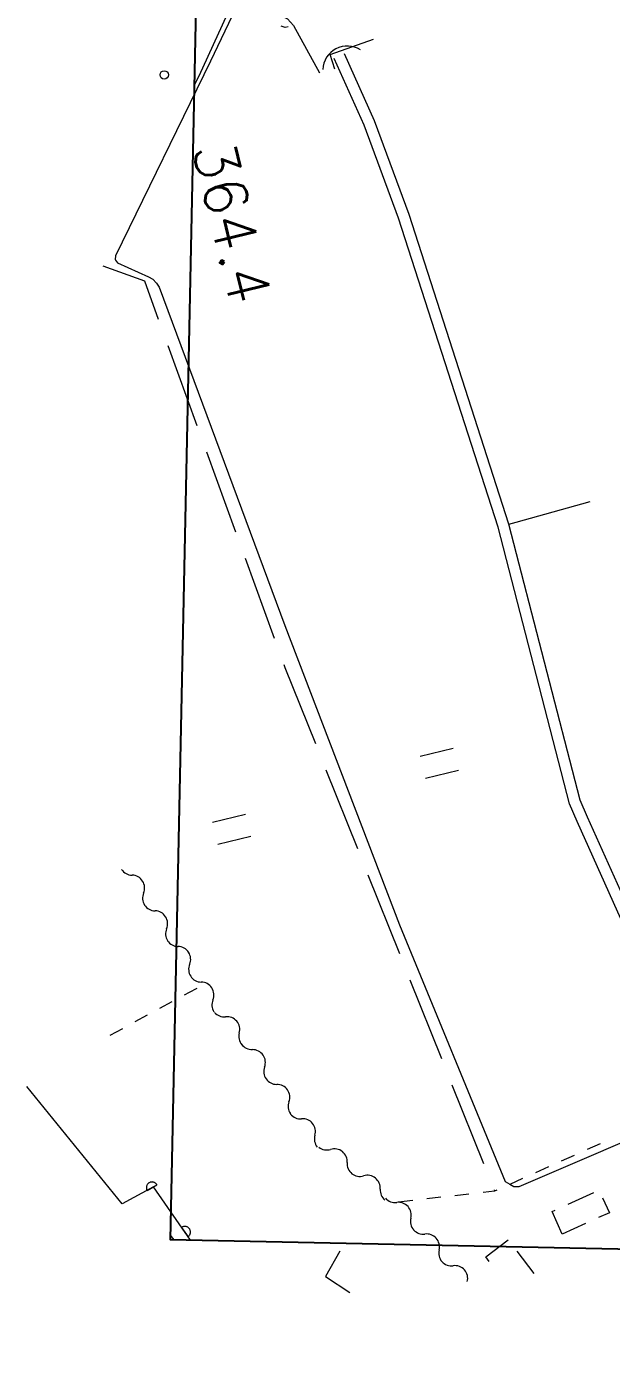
# Model space of a CAD drawing. Header units: millimetres. Extents: x 432273 to 1023813, y 170116 to 705940.
# Drawn here: x 432785 to 484403, y 196973 to 315685 of the extents above; entities that cross this region are included whole.
import ezdxf

# ---------------------------------------------------------------- set-up
doc = ezdxf.new("R2010")
doc.units = ezdxf.units.MM
doc.header["$LTSCALE"] = 100
doc.linetypes.add('56301', pattern=[0.5, 0.25, -0.25])
doc.layers.get('Defpoints').update_dxf_attribs({"color": 153})
doc.layers.add('D-BGD', color=7, linetype='Continuous', lineweight=13)
doc.styles.add('BIGFONT', font='txt', dxfattribs={"height": 0.2, "bigfont": 'BIGFONT'})

# ---------------------------------------------------------------- blocks, each defined once
blk = doc.blocks.new('21311212131313131')
at = {"layer": 'D-BGD', "linetype": 'Continuous'}
for p, q in [((2821751.738, -1503990.7947, 364141.9803), (2822287.9269, -1505118.8326, 364170.9803)), ((2827151.9384, -1506696.2574), (2826073.2541, -1504441.2894)), ((2828820.9985, -1505115.5592), (2829801.209, -1507154.7335)), ((2822824.5127, -1506248.2278, 364200.9803), (2823360.7015, -1507376.2656, 364229.9803)), ((2823897.2873, -1508505.6608, 364258.9803), (2824433.4762, -1509633.6986, 364287.9803)), ((2831382.043, -1511139.2859), (2833344.8305, -1509590.5607)), ((2824970.062, -1510763.0938, 364316.9803), (2825506.2508, -1511891.1317, 364345.9803)), ((2826025.5382, -1513268.7057, 364379.9803), (2826138.3011, -1513220.9926, 364379.9803)), ((2832356.0196, -1513550.1202), (2831949.7811, -1513871.5283)), ((2816820.8135, -1517175.5771, 364375.9803), (2823724.6756, -1514245.883, 364378.9803)), ((2826441.7996, -1515477.9694, 364382.9803), (2826608.2244, -1516717.0952, 364383.9803)), ((2787838.1666, -1520579.4638), (2787069.8844, -1517680.4341)), ((2789771.758, -1520067.011), (2789003.4758, -1517167.9813)), ((2807614.7313, -1521082.8455, 364371.9803), (2814519.0736, -1518152.2742, 364374.9803)), ((2826774.6492, -1517956.2209, 364384.9803), (2826941.5541, -1519194.4695, 364386.9803)), ((2827107.9789, -1520433.5952, 364387.9803), (2827274.4037, -1521672.721, 364389.9803)), ((2798410.0065, -1524989.7169, 364367.9803), (2805314.3489, -1522059.1455, 364370.9803)), ((2789205.2818, -1528896.5882, 364363.9803), (2796108.2667, -1525966.4139, 364366.9803)), ((2770671.9523, -1536407.6666, 364317.9803), (2777664.7035, -1533698.7794, 364348.9803)), ((2794050.5592, -1538823.6585), (2793282.2769, -1535924.6288)), ((2795984.1506, -1538311.2057), (2795215.8683, -1535412.1759)), ((2761347.4837, -1540020.9781, 364275.9803), (2768340.7151, -1537311.2138, 364306.9803)), ((2752022.6181, -1543632.9322, 364234.9803), (2759016.7267, -1540923.6481, 364265.9803)), ((2810582.774, -1543118.9093, 364470.9803), (2809966.9431, -1542038.4756, 364353.9803)), ((2811815.7098, -1545281.6145, 364703.9803), (2811199.0018, -1544200.7005, 364586.9803)), ((2813047.7686, -1547443.8394, 364937.9803), (2812431.9377, -1546363.4056, 364820.9803))]:
    blk.add_line(p, q, dxfattribs=at)
at = {"layer": 'D-BGD', "linetype": 'Continuous', "elevation": 363999.9803}
for points in [[(2723631.1526, -1533578.53), (2723705.7449, -1533858.7726), (2723589.4754, -1534216.9365)], [(2722136.3591, -1538266.6095), (2726805.1066, -1540400.6418), (2744192.7805, -1548414.4522), (2744513.5525, -1548453.2502), (2744577.4506, -1548419.828), (2744790.0168, -1548239.7847), (2745989.7888, -1545465.0692), (2746178.7281, -1545078.2851), (2746522.4192, -1544742.0169), (2746875.5229, -1544513.5048), (2776549.5964, -1532770.2575), (2802787.0642, -1522098.3836), (2825272.9799, -1512302.6686), (2825498.6701, -1511890.4018), (2825678.0055, -1511521.161), (2825686.7102, -1511047.1101), (2818986.1385, -1496297.7946), (2818981.9105, -1495930.6677), (2819092.5459, -1495603.6207), (2819303.8304, -1495217.6688), (2826307.5829, -1491732.7379), (2831012.6992, -1490013.2148)]]:
    blk.add_lwpolyline(points, dxfattribs=at)
at = {"layer": 'D-BGD', "linetype": 'Continuous'}
for points in [[(2826517.1438, -1503661.6767), (2827824.2435, -1503039.9668), (2828279.8605, -1503988.2321)], [(2829801.209, -1507154.7335), (2827823.6982, -1508101.4386), (2827690.8419, -1507823.5012)], [(2831949.7811, -1513871.5283), (2830398.0915, -1511916.2384), (2830400.8894, -1511913.2099)], [(2831732.6253, -1526779.8674), (2833993.5938, -1527991.385), (2835357.0912, -1525819.3161)], [(2830624.0451, -1541785.2211), (2831012.6992, -1541470.5782)]]:
    blk.add_lwpolyline(points, dxfattribs=at)
at = {"layer": 'D-BGD', "linetype": 'Continuous', "extrusion": (0.956551, 0.290424, 0.025752), "elevation": 2216847.5336}
blk.add_lwpolyline([(-2251831.0326, 307082.9611), (-2251152.2458, 306812.8715), (-2244382.7655, 306782.8616)], dxfattribs=at)
at = {"layer": 'D-BGD', "linetype": 'Continuous', "extrusion": (-0.069859, -0.008388, 0.997522), "elevation": 178738.1348}
blk.add_lwpolyline([(1839123.066, 2644654.4921), (1839333.4826, 2644725.5545), (1840361.2296, 2644739.7669)], dxfattribs=at)
at = {"layer": 'D-BGD', "linetype": 'Continuous', "extrusion": (-0.007435, 0.0657, 0.997812), "elevation": 242376.9066}
blk.add_lwpolyline([(-2538015.2531, 1846421.1091), (-2536689.6957, 1846723.5941), (-2535685.7681, 1842791.2885)], dxfattribs=at)
at = {"layer": 'D-BGD', "linetype": 'Continuous', "extrusion": (-0.042257, 0.098507, 0.994239), "elevation": 93793.7577}
blk.add_lwpolyline([(-1950572.6131, 2529243.3022), (-1950842.8703, 2529252.6315), (-1958072.0826, 2529280.6196)], dxfattribs=at)
at = {"layer": 'D-BGD', "linetype": 'Continuous', "extrusion": (-0.868796, -0.48536, 0.098076), "elevation": -1657110.158}
blk.add_lwpolyline([(2715415.6629, 529312.0295), (2714919.1676, 529264.8018), (2714169.3339, 529209.5354)], dxfattribs=at)
at = {"layer": 'D-BGD', "linetype": 'Continuous'}
for points, elevation in [([(2829911.4573, -1540796.0572), (2830719.7026, -1540206.7861), (2830692.7793, -1540172.6667), (2830661.7008, -1540141.9726), (2830630.539, -1540113.5131), (2830594.8249, -1540087.1217), (2830558.0673, -1540064.7191), (2830518.9919, -1540044.4678), (2830478.8729, -1540028.2054), (2830436.353, -1540016.3288), (2830393.7498, -1540006.6867), (2830350.0198, -1540003.268), (2830306.6868, -1540001.2066), (2830262.7072, -1540004.4914), (2830219.0413, -1540011.3681), (2830177.5267, -1540020.5625), (2830135.3654, -1540035.1032), (2830096.2327, -1540052.4417), (2830058.771, -1540072.9752), (2830021.6231, -1540097.1005), (2829987.0234, -1540124.901), (2829955.9324, -1540154.6222), (2829926.9927, -1540186.6611), (2829900.6013, -1540222.3751), (2829878.1987, -1540259.1328), (2829858.8246, -1540298.6884), (2829842.5622, -1540338.8073), (2829830.6856, -1540381.3273), (2829821.0435, -1540423.9305), (2829816.7476, -1540467.1802), (2829815.5633, -1540510.9935), (2829817.971, -1540554.4929), (2829825.3279, -1540597.2817), (2829834.9193, -1540640.1536), (2829849.0629, -1540680.9575), (2829866.7985, -1540721.4476), (2829887.3319, -1540758.9093), (2829911.4573, -1540796.0572)], 367601.9801), ([(2826703.3293, -1543915.7524), (2826205.289, -1543049.1465), (2826167.7441, -1543071.9145), (2826133.6246, -1543098.8378), (2826101.6565, -1543128.0788), (2826071.8396, -1543159.6376), (2826045.9284, -1543194.4744), (2826022.1685, -1543231.629), (2826001.04, -1543270.2242), (2825984.7776, -1543310.3432), (2825971.1466, -1543351.9028), (2825962.3817, -1543394.9861), (2825955.8513, -1543438.1527), (2825953.7899, -1543481.4857), (2825956.1975, -1543524.9852), (2825962.1971, -1543568.1709), (2825971.7885, -1543611.0429), (2825984.5748, -1543652.2437), (2826000.556, -1543691.7735), (2826021.0062, -1543731.4696), (2826044.2544, -1543768.1374), (2826070.6975, -1543803.134), (2826099.9385, -1543835.1021), (2826131.4973, -1543864.919), (2826166.3341, -1543890.8302), (2826203.4888, -1543914.5902), (2826242.0839, -1543935.7186), (2826282.6831, -1543951.1039), (2826323.7625, -1543965.612), (2826366.8458, -1543974.3769), (2826410.0124, -1543980.9074), (2826453.8256, -1543982.0916), (2826497.3251, -1543979.6839), (2826540.0306, -1543974.5615), (2826582.9026, -1543964.9701), (2826624.1034, -1543952.1838), (2826664.9905, -1543935.8057), (2826703.3293, -1543915.7524)], 367649.9801)]:
    blk.add_lwpolyline(points, close=True, dxfattribs=dict(at, elevation=elevation))
at = {"layer": 'D-BGD', "linetype": 'Continuous', "extrusion": (-0.044682, 0.103827, 0.993591), "elevation": 78664.9178}
blk.add_lwpolyline([(-1908995.4845, 2533583.4856), (-1911601.9094, 2530663.9911), (-1915185.4688, 2530796.6954)], dxfattribs=at)
at = {"layer": 'D-BGD', "linetype": 'Continuous'}
for points in [[(2802252.2527, -1501250.7163, 364039.9803), (2792912.6342, -1505691.3823, 364189.9803), (2791437.5362, -1506365.9085, 364219.9803), (2767165.2682, -1513177.2401, 364069.9803), (2740004.7891, -1522557.1968, 364149.9803), (2731784.343, -1525786.4782, 363849.9803), (2725916.541, -1528570.8262, 363939.9803)], [(2802679.4418, -1502157.1982, 364039.9803), (2793331.0516, -1506593.0622, 364189.9803), (2791787.2536, -1507309.7822, 364219.9803), (2767465.4934, -1514128.221, 364069.9803), (2740345.735, -1523496.2686, 364149.9803), (2732179.5831, -1526709.6711, 363849.9803), (2726343.7301, -1529477.3081, 363939.9803)], [(2720786.8762, -1538211.8753, 364319.9803), (2722930.321, -1533650.884, 364269.9803), (2723504.9539, -1533121.8311, 364259.9803), (2727643.4719, -1530747.454, 363929.9803)], [(2720786.8762, -1538211.8753, 364319.9803), (2728150.7536, -1541399.508, 364399.9803), (2728955.8722, -1541785.2211, 364406.3198)], [(2831012.6992, -1539994.3641, 367593.4016), (2826385.1792, -1543361.9524, 367649.9801), (2827944.4926, -1546073.8412, 367639.9801), (2817750.0846, -1554720.7207, 367489.9801)]]:
    blk.add_polyline3d(points, dxfattribs=at)
blk.add_circle((2728113.381, -1544445.7519, 364399.9803), 375, dxfattribs=at)
for centre, radius, start, end in [((2833913.4229, -1516558.5437, 364135.7003), 1129.8439, 76.789462004, 189.028678671), ((2831683.7417, -1516913.8463, 364135.7003), 1127.9689, 312.909070288, 9.079431398), ((2831168.0352, -1519110.5254, 364248.5463), 1129.8439, 76.789462004, 189.028678671), ((2831684.9856, -1516912.6901, 364248.5463), 1127.9689, 256.738709176, 312.909070288), ((2828938.354, -1519465.828, 364248.5463), 1127.9689, 312.909070288, 9.079431398), ((2828422.6475, -1521662.5071, 364361.3923), 1129.8439, 76.789462004, 189.028678671), ((2828939.5979, -1519464.6718, 364361.3923), 1127.9689, 256.738709176, 312.909070288), ((2826192.9663, -1522017.8097, 364361.3923), 1127.9689, 312.909070288, 9.079431398), ((2826239.3886, -1522195.9505, 364240.8849), 1127.9689, 266.321286672, 322.491647783), ((2826095.5226, -1524449.175, 364240.8849), 1129.8439, 86.372039471, 198.611256137), ((2823956.0997, -1525170.6925, 364240.8849), 1127.9689, 322.491647783, 18.662008894), ((2823815.473, -1527419.6967, 364041.2027), 1129.8439, 86.372039471, 198.611256137), ((2823959.339, -1525166.4722, 364041.2027), 1127.9689, 266.321286672, 322.491647783), ((2727386.3646, -1528291.6619), 2165.0475, 148.548892392, 268.550347949), ((2821676.0501, -1528141.2143, 364041.2027), 1127.9689, 322.491647783, 18.662008894), ((2821831.3988, -1528100.9005, 363934.3615), 1127.9689, 254.161106124, 310.331467235), ((2821216.1293, -1530273.2636, 363934.3615), 1129.8439, 74.211858882, 186.451075549), ((2818972.7252, -1530527.9325, 363934.3615), 1127.9689, 310.331467235, 6.501828346), ((2818227.3572, -1532607.6728, 363972.46), 1129.8439, 70.124835827, 182.364052494), ((2818995.8897, -1530484.6854, 363972.46), 1127.9689, 250.074083081, 306.244444191), ((2815203.1404, -1534824.6694, 364011.6735), 1129.8439, 70.124835827, 182.364052494), ((2815971.6729, -1532701.682, 364011.6735), 1127.9689, 250.074083081, 306.244444191), ((2815971.5076, -1532701.8032, 363972.46), 1127.9689, 306.244444191, 2.414805303), ((2812947.2908, -1534918.7998, 364011.6735), 1127.9689, 306.244444191, 2.414805303), ((2812340.7411, -1537149.2816, 364045.4466), 1129.8439, 75.439180239, 187.678396905), ((2812909.3392, -1534964.2383, 364045.4466), 1127.9689, 255.388427458, 311.558788569), ((2810103.3065, -1537451.9438, 364045.4466), 1127.9689, 311.558788569, 7.72914968), ((2809329.9749, -1539501.7699, 364082.2349), 1129.8439, 68.312638181, 180.551854848), ((2810165.2594, -1537404.148, 364082.2349), 1127.9689, 248.261885407, 304.432246519), ((2807072.2768, -1539524.5152, 364082.2349), 1127.9689, 304.432246519, 0.60260763), ((2806229.9581, -1541615.1017, 364115.1444), 1129.8439, 68.131854263, 180.371070929), ((2807071.857, -1539520.1257, 364115.1444), 1127.9689, 248.081101495, 304.251462607), ((2803972.1995, -1541630.7232, 364115.1444), 1127.9689, 304.251462607, 0.421823718), ((2803120.628, -1543716.0175, 364096.2332), 1129.8439, 67.887717259, 180.126933925), ((2803971.4459, -1541624.6479, 364096.2332), 1127.9689, 247.836964487, 304.007325598), ((2800862.8233, -1543722.0186, 364096.2332), 1127.9689, 304.007325598, 0.177686709), ((2800012.0934, -1545813.3288, 364068.0031), 1129.8439, 67.887717259, 180.126933925), ((2800862.9114, -1543721.9592, 364068.0031), 1127.9689, 247.836964487, 304.007325598), ((2797754.2888, -1545819.33, 364068.0031), 1127.9689, 304.007325598, 0.177686709)]:
    blk.add_arc(centre, radius, start, end, dxfattribs=at)
at = {"layer": 'Defpoints'}
blk.add_lwpolyline([(2358657.0594, -1541785.2211), (2831012.6992, -1541785.2211), (2831012.6992, -987785.2211), (2358657.0594, -987785.2211)], close=True, dxfattribs=at)
at = {"layer": 'D-BGD', "linetype": 'Continuous', "style": 'BIGFONT'}
blk.add_text('364.4', height=3749.9998, rotation=14.862356431, dxfattribs=at).set_placement((2734515.3813, -1541845.5403))

msp = doc.modelspace()

# ---------------------------------------------------------------- block references
at = {"layer": 'D-BGD', "linetype": '56301', "rotation": 268.807065034117}
msp.add_blockref('21311212131313131', (2045832.1, 3006806.9, 354000), dxfattribs=at)

doc.saveas('drawing.dxf')
